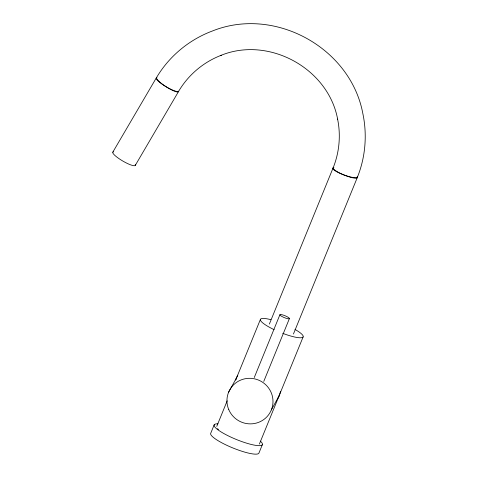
<?xml version="1.0" encoding="UTF-8"?>
<svg xmlns="http://www.w3.org/2000/svg" width="478" height="478" viewBox="0 0 478 478"><rect width="100%" height="100%" fill="white"/><g stroke="black" fill="none" stroke-linecap="round" stroke-linejoin="round"><path stroke-width="0.72" d="M357.419 177.189C365.401 157.358 367.265 135.238 362.999 114.308L362.886 113.806C350.744 47.663 274.306 5.778 212.023 31.148L211.539 31.321C188.726 40.056 168.973 56.518 156.539 77.567M214.192 424.805L210.732 433.283A26.057 5.109 22.2 0 0 232.332 447.737A26.057 5.109 22.2 0 0 258.885 453.18L262.344 444.707M216.749 426.406L227.181 400.839M235.642 380.106L260.462 319.292M269.371 324.066L333.166 167.742M254.29 377.5L279.911 314.709M263.766 381.414L289.393 318.623A5.127 1.004 22.2 0 0 282.707 314.918A5.127 1.004 22.2 0 0 281.859 316.454A5.127 1.004 22.2 0 0 289.393 318.623M293.444 334.014L357.239 177.691M259.405 444.038L303.118 336.924M228.592 392.259L236.485 377.907M271.343 409.927L279.236 395.575M112.784 152.213L156.246 78.016M135.286 165.364L178.748 91.161A13.031 2.569 30.4 0 1 164.802 85.962A13.031 2.569 30.4 0 1 156.951 77.657M235.971 379.293A23.135 22.681 28.8 0 1 237.787 375.242M280.496 391.303A23.135 22.681 28.8 0 1 277.551 398.879M156.521 77.561A13.026 2.563 32.8 0 0 166.248 86.835A13.026 2.563 32.8 0 0 178.455 91.609C188.069 75.106 203.383 62.098 221.224 55.287L220.74 55.46C268.732 35.683 328.541 68.456 337.701 119.548L337.588 119.046C340.957 135.441 339.326 152.757 332.987 168.238A13.026 2.539 19.8 0 0 345.564 175.528A13.026 2.539 19.8 0 0 357.323 176.454M135.22 164.557A13.031 2.569 30.4 0 1 122.798 161.038A13.031 2.569 30.4 0 1 113.489 151.855M357.15 176.938A13.031 2.551 22.2 0 1 343.963 174.966A13.031 2.551 22.2 0 1 333.895 167.324M218.512 429.585A23.081 4.523 22.2 0 1 217.532 428.605M294.986 329.42A23.081 4.523 22.2 0 1 302.204 337.558A23.081 4.523 22.2 0 1 282.713 333.333M274.151 329.677A23.081 4.523 22.2 0 1 260.426 320.188A23.081 4.523 22.2 0 1 270.889 319.663M260.355 441.122A26.057 5.109 22.2 0 1 236.419 439.515A26.057 5.109 22.2 0 1 217.944 423.849M228.795 409.7A23.135 22.681 28.8 0 0 268.397 415.059A23.135 22.681 28.8 0 0 252.713 378.516A23.135 22.681 28.8 0 0 228.795 409.7"/></g></svg>
